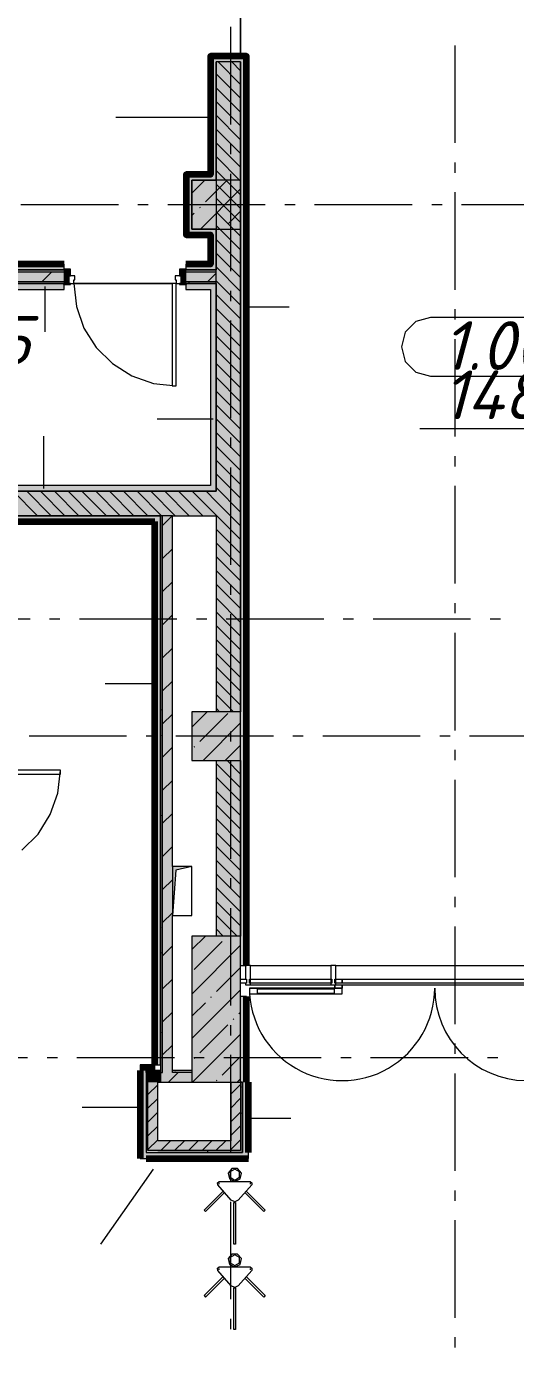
# Model space of a CAD drawing. Header units: millimetres. Extents: x -537608 to 253996, y -217170 to 186033.
# Drawn here: x -362422 to -357407, y -139770 to -126223 of the extents above; entities that cross this region are included whole.
import ezdxf

# ---------------------------------------------------------------- set-up
doc = ezdxf.new("R2010")
doc.units = ezdxf.units.MM
doc.layers.add('16) Лак 1.6м', color=160, linetype='Continuous', lineweight=90)
doc.layers.add('PDF _Геометрия', color=7, linetype='Continuous')
doc.layers.add('PDF _Текст', color=7, linetype='Continuous')
doc.layers.add('PDF _Сплошная заливка', color=7, linetype='Continuous', true_color=0xffffff)
doc.styles.add('PDF ISOCPEUR Italic', font='isocpeui.ttf')

msp = doc.modelspace()

# ---------------------------------------------------------------- hatches: boundary and pattern name
at = {"layer": 'PDF _Сплошная заливка', "true_color": 0xff7d7d, "transparency": 33554559}
for points in [[(-360226.2015, -126587.1245), (-360226.2015, -126527.126), (-360536.2011, -126527.126), (-360536.2011, -126587.1245), (-360476.2026, -126587.1245)], [(-360726.2037, -127799.9701), (-360536.2011, -127799.9701), (-360536.2011, -127739.9715), (-360786.2022, -127739.9715), (-360786.2022, -127799.9701)], [(-360726.2037, -128359.9708), (-360476.2026, -128359.9708), (-360476.2026, -128299.9723), (-360726.2037, -128299.9723), (-360726.2037, -128304.4246)], [(-360536.2011, -130989.6242), (-360536.2011, -130929.6256), (-365146.4781, -130929.6256), (-365146.4781, -130989.6242), (-361750.2006, -130989.6242)]]:
    msp.add_hatch(color=11, dxfattribs=at).paths.add_polyline_path(points)
at = {"layer": 'PDF _Сплошная заливка', "transparency": 33554559}
h = msp.add_hatch(color=256, dxfattribs=at)
h.paths.add_polyline_path([(-360226.744, -135549.6276), (-360226.2015, -135549.6276), (-360226.2015, -133749.6261), (-360476.2026, -133749.6261), (-360476.2026, -135549.6276), (-360226.7785, -135549.6276)], flags=0)
h.paths.add_polyline_path([(-360226.2015, -133249.626), (-360226.2015, -126587.1245), (-360476.2026, -126587.1245), (-360476.2026, -133249.626), (-360352.5713, -133249.626)], flags=0)
at = {"layer": 'PDF _Сплошная заливка', "true_color": 0xff7d7d, "transparency": 33554559}
h = msp.add_hatch(color=11, dxfattribs=at)
h.paths.add_polyline_path([(-360781.483, -128719.6262), (-360536.2011, -128719.6262), (-360536.2011, -128659.6234), (-360786.4778, -128659.6234), (-360786.4778, -128711.6258), (-360781.483, -128711.6258)], flags=0)
h.paths.add_polyline_path([(-362041.4782, -128719.6262), (-362041.4782, -128711.6258), (-362036.4833, -128711.6258), (-362036.4833, -128659.6234), (-363416.2001, -128659.6234), (-363416.2001, -128719.6262)], flags=0)
at = {"layer": 'PDF _Сплошная заливка', "transparency": 33554559}
h = msp.add_hatch(color=256, dxfattribs=at)
h.paths.add_polyline_path([(-360476.2026, -128739.6229), (-360476.2026, -128719.6262), (-360786.4778, -128719.6262), (-360786.4778, -128739.6229), (-360781.483, -128739.6229)], flags=0)
h.paths.add_polyline_path([(-362041.4782, -128739.6229), (-362036.4833, -128739.6229), (-362036.4833, -128719.6262), (-363496.2039, -128719.6262), (-363496.2039, -128739.6229), (-363436.7393, -128739.6229)], flags=0)
h.paths.add_polyline_path([(-365166.4834, -128739.6229), (-363596.2043, -128739.6229), (-363596.2043, -128719.6262), (-365266.4838, -128719.6262), (-365266.4838, -128739.6229)], flags=0)
h = msp.add_hatch(color=256, dxfattribs=at)
h.paths.add_polyline_path([(-360476.2026, -128839.6233), (-360476.2026, -128739.6229), (-360786.4778, -128739.6229), (-360786.4778, -128839.6233)], flags=0)
h.paths.add_polyline_path([(-362036.4833, -128839.6233), (-362036.4833, -128739.6229), (-365166.4834, -128739.6229), (-365166.4834, -128839.6233), (-363436.7393, -128839.6233)], flags=0)
h = msp.add_hatch(color=256, dxfattribs=at)
h.paths.add_polyline_path([(-360781.483, -128859.6242), (-360476.2026, -128859.6242), (-360476.2026, -128839.6233), (-360786.4778, -128839.6233), (-360786.4778, -128859.6242)], flags=0)
h.paths.add_polyline_path([(-362041.4782, -128859.6242), (-362036.4833, -128859.6242), (-362036.4833, -128839.6233), (-365146.4781, -128839.6233), (-365146.4781, -128859.6242), (-363436.7393, -128859.6242)], flags=0)
at = {"layer": 'PDF _Сплошная заливка', "true_color": 0xff7d7d, "transparency": 33554559}
h = msp.add_hatch(color=11, dxfattribs=at)
h.paths.add_polyline_path([(-360536.2011, -128919.6271), (-360476.2026, -128919.6271), (-360476.2026, -128859.6242), (-360781.483, -128860.8256), (-360781.483, -128867.6247), (-360786.4778, -128867.6247), (-360786.4778, -128919.6271), (-360781.483, -128919.6271)], flags=0)
h.paths.add_polyline_path([(-362041.4782, -128919.6271), (-362036.4833, -128919.6271), (-362036.4833, -128867.6247), (-362041.4782, -128867.6247), (-362041.4782, -128859.6242), (-365146.4781, -128859.6242), (-365146.4781, -128919.6271), (-363436.7393, -128919.6271)], flags=0)
at = {"layer": 'PDF _Сплошная заливка', "transparency": 33554559}
for points in [[(-367976.2013, -131239.6253), (-360476.2026, -131239.6253), (-360476.2026, -130989.6242), (-367976.2013, -130989.6242), (-367976.2013, -131157.3868)], [(-360726.2037, -137049.6278), (-360226.2015, -137049.6278), (-360226.2015, -135549.6276), (-360726.2037, -135549.6276), (-360726.2037, -136863.3111)], [(-361046.2016, -136949.6274), (-361046.2016, -136929.6286), (-361196.2023, -136929.6286), (-361196.2023, -136949.6274), (-361176.2057, -136949.6274)], [(-361076.2052, -137049.6278), (-361046.2016, -137049.6278), (-361046.2016, -136949.6274), (-361176.2057, -136949.6274), (-361176.2057, -137049.6278)], [(-360726.2037, -137049.6278), (-360726.2037, -136949.6274), (-361046.2016, -136949.6274), (-361046.2016, -137049.6278), (-360906.9313, -137049.6278)], [(-361176.2057, -137749.6287), (-361076.2052, -137749.6287), (-361076.2052, -137049.6278), (-361176.2057, -137049.6278), (-361176.2057, -137576.5527)], [(-360226.2015, -137749.6287), (-360206.2048, -137749.6287), (-360206.2048, -137049.6278), (-360226.2015, -137049.6278), (-360226.2015, -137649.6283)], [(-361076.2052, -137769.6275), (-360206.2048, -137769.6275), (-360206.2048, -137749.6287), (-361176.2057, -137749.6287), (-361176.2057, -137769.6275)]]:
    msp.add_hatch(color=256, dxfattribs=at).paths.add_polyline_path(points)
at = {"layer": 'PDF _Сплошная заливка', "true_color": 0x56bc34, "transparency": 33554559}
for points in [[(-361106.2002, -131299.626), (-361046.2016, -131299.626), (-361046.2016, -131239.6253), (-363124.1991, -131239.6253), (-363124.1991, -131299.626), (-361750.2006, -131299.626)], [(-360166.2029, -137049.6278), (-360166.2029, -136169.6269), (-360226.2015, -136169.6269), (-360226.2015, -137049.6278), (-360206.2048, -137049.6278)], [(-361106.2002, -136929.6286), (-361106.2002, -136869.6278), (-361256.2009, -136869.6278), (-361256.2009, -136929.6286), (-361196.2023, -136929.6286)], [(-361256.2009, -137829.6282), (-361196.2023, -137829.6282), (-361196.2023, -136929.6286), (-361256.2009, -136929.6286), (-361256.2009, -137576.5527)]]:
    msp.add_hatch(color=85, dxfattribs=at).paths.add_polyline_path(points)
at = {"layer": 'PDF _Сплошная заливка', "transparency": 33554559}
h = msp.add_hatch(color=256, dxfattribs=at)
h.paths.add_polyline_path([(-360906.9313, -136949.6274), (-360726.2037, -136949.6274), (-360726.2037, -136929.6286), (-360926.2045, -136929.6286), (-360926.2045, -136949.6274)], flags=0)
h.paths.add_polyline_path([(-361026.205, -136949.6274), (-361026.205, -136929.6286), (-361046.2016, -136929.6286), (-361046.2016, -136949.6274)], flags=0)

# ---------------------------------------------------------------- linework, layer by layer
at = {"layer": '16) Лак 1.6м'}
for p, q in [((-363064.2006, -131299.626), (-361106.2002, -131299.626)), ((-360166.2029, -137049.6278), (-360166.2029, -136169.6269)), ((-361256.2009, -136929.6286), (-361256.2009, -137829.6282)), ((-360146.1977, -137769.6275), (-360146.1977, -137049.6278)), ((-361196.2023, -137829.6282), (-360146.1977, -137829.6282))]:
    msp.add_line(p, q, dxfattribs=at)
for points in [[(-360166.2029, -135852.9746), (-360166.2029, -126527.126), (-360536.2011, -126527.126), (-360536.2011, -127739.9715), (-360786.2022, -127739.9715), (-360786.2022, -128359.9708), (-360536.2011, -128359.9708), (-360536.2011, -128659.6234), (-360786.4778, -128659.6234)], [(-362036.4833, -128659.6234), (-363416.2001, -128659.6234), (-363416.2001, -128619.6258)], [(-361106.2002, -136869.6278), (-361106.2002, -131299.626)]]:
    msp.add_lwpolyline(points, dxfattribs=at)
at = {"layer": 'PDF _Геометрия', "color": 9, "lineweight": 9, "true_color": 0xc0c0c0}
for p, q in [((-360226.2015, -126527.126), (-360226.2015, -125379.9714)), ((-360226.2015, -125379.9714), (-360226.2015, -126527.126)), ((-361936.4829, -128859.6242), (-360926.4802, -128859.6242)), ((-360926.4802, -128859.6242), (-361936.4829, -128859.6242)), ((-360226.2015, -135992.9748), (-360176.2013, -135992.9748)), ((-360176.2013, -136032.9746), (-360226.2015, -136032.9746))]:
    msp.add_line(p, q, dxfattribs=at)
at = {"layer": 'PDF _Геометрия', "color": 253, "lineweight": 9, "true_color": 0xaaaaaa}
for p, q in [((-360326.2019, -127227.5468), (-360326.2019, -126227.5466)), ((-358026.2004, -127417.4589), (-358026.2004, -126417.4545)), ((-360326.2019, -127533.3826), (-360326.2019, -127427.5477)), ((-360326.2019, -128733.3836), (-360326.2019, -127733.3792)), ((-358026.2004, -127723.2905), (-358026.2004, -127617.4555)), ((-358026.2004, -128923.2914), (-358026.2004, -127923.2913)), ((-362478.795, -128049.9712), (-361478.7991, -128049.9712)), ((-361278.7983, -128049.9712), (-361172.9676, -128049.9712)), ((-360972.9667, -128049.9712), (-359972.9624, -128049.9712)), ((-359772.9615, -128049.9712), (-359667.1308, -128049.9712)), ((-359467.1299, -128049.9712), (-358467.1341, -128049.9712)), ((-358267.1332, -128049.9712), (-358161.294, -128049.9712)), ((-357961.2931, -128049.9712), (-356961.2972, -128049.9712)), ((-360486.4765, -128739.6229), (-360487.4754, -128739.6229)), ((-360326.2019, -129039.2152), (-360326.2019, -128933.3802)), ((-360326.2019, -130239.2161), (-360326.2019, -129239.216)), ((-358278.1305, -129208.0627), (-358428.1312, -129248.2585)), ((-357078.1252, -129208.0627), (-358278.1305, -129208.0627)), ((-358026.2004, -129229.1229), (-358026.2004, -129123.2923)), ((-358537.9405, -129358.0634), (-358578.1318, -129508.0641)), ((-358428.1312, -129248.2585), (-358537.9405, -129358.0634)), ((-358578.1318, -129508.0641), (-358537.9405, -129658.0647)), ((-358026.2004, -130429.124), (-358026.2004, -129429.1238)), ((-358537.9405, -129658.0647), (-358428.1312, -129767.8741)), ((-358428.1312, -129767.8741), (-358278.1305, -129808.0654)), ((-358278.1305, -129808.0654), (-357078.1252, -129808.0654)), ((-360326.2019, -130545.0476), (-360326.2019, -130439.217)), ((-358387.1647, -130346.1017), (-356974.258, -130346.1017)), ((-358026.2004, -130734.9598), (-358026.2004, -130629.1249)), ((-360326.2019, -131745.0487), (-360326.2019, -130745.0485)), ((-358026.2004, -131934.9587), (-358026.2004, -130934.9564)), ((-360326.2019, -132050.8823), (-360326.2019, -131945.0496)), ((-358026.2004, -132240.7924), (-358026.2004, -132134.9595)), ((-362385.6926, -132299.6261), (-363385.697, -132299.6261)), ((-362079.8611, -132299.6261), (-362185.7003, -132299.6261)), ((-360879.8644, -132299.6261), (-361879.8602, -132299.6261)), ((-360574.0328, -132299.6261), (-360679.8635, -132299.6261)), ((-359374.0275, -132299.6261), (-360374.0319, -132299.6261)), ((-360326.2019, -133250.8834), (-360326.2019, -132250.8832)), ((-359068.196, -132299.6261), (-359174.0267, -132299.6261)), ((-357868.1907, -132299.6261), (-358868.1951, -132299.6261)), ((-357562.3592, -132299.6261), (-357668.1984, -132299.6261)), ((-358026.2004, -133440.7933), (-358026.2004, -132440.7911)), ((-361395.2817, -133499.6271), (-362395.2776, -133499.6271)), ((-361089.4502, -133499.6271), (-361195.2808, -133499.6271)), ((-359889.4449, -133499.6271), (-360889.4493, -133499.6271)), ((-360326.2019, -133556.7171), (-360326.2019, -133450.8842)), ((-359583.6134, -133499.6271), (-359689.444, -133499.6271)), ((-358383.6081, -133499.6271), (-359383.6125, -133499.6271)), ((-358077.7765, -133499.6271), (-358183.6072, -133499.6271)), ((-356877.7798, -133499.6271), (-357877.7756, -133499.6271)), ((-358026.2004, -133746.627), (-358026.2004, -133640.7921)), ((-360326.2019, -134756.718), (-360326.2019, -133756.718)), ((-358026.2004, -134946.6259), (-358026.2004, -133946.6258)), ((-360726.2037, -134837.9749), (-360926.2045, -134837.9749)), ((-360926.2045, -134837.9749), (-360926.2045, -135337.9749)), ((-360891.1976, -134872.9755), (-360926.2045, -135337.9749)), ((-360726.2037, -134837.9749), (-360891.1976, -134872.9755)), ((-360726.2037, -135337.9749), (-360726.2037, -134837.9749)), ((-360326.2019, -135062.5517), (-360326.2019, -134956.7168)), ((-358026.2004, -135252.4595), (-358026.2004, -135146.6268)), ((-360926.2045, -135337.9749), (-360726.2037, -135337.9749)), ((-360326.2019, -136262.5506), (-360326.2019, -135262.5504)), ((-358026.2004, -136452.4606), (-358026.2004, -135452.4604)), ((-360326.2019, -136568.3842), (-360326.2019, -136462.5515)), ((-358026.2004, -136758.2942), (-358026.2004, -136652.4615)), ((-362411.1147, -136799.6288), (-363411.1105, -136799.6288)), ((-362105.2831, -136799.6288), (-362211.1138, -136799.6288)), ((-360905.2779, -136799.6288), (-361905.2823, -136799.6288)), ((-360599.4464, -136799.6288), (-360705.277, -136799.6288)), ((-359399.441, -136799.6288), (-360399.4455, -136799.6288)), ((-360326.2019, -137768.3853), (-360326.2019, -136768.3851)), ((-359093.6095, -136799.6288), (-359199.4487, -136799.6288)), ((-357893.6128, -136799.6288), (-358893.6086, -136799.6288)), ((-357587.7812, -136799.6288), (-357693.6119, -136799.6288)), ((-358026.2004, -137958.2952), (-358026.2004, -136958.293)), ((-360326.2019, -138074.2189), (-360326.2019, -137968.3862)), ((-358026.2004, -138264.1268), (-358026.2004, -138158.2939)), ((-360326.2019, -139274.2199), (-360326.2019, -138274.2177)), ((-358026.2004, -139464.1278), (-358026.2004, -138464.1277)), ((-360326.2019, -139580.0515), (-360326.2019, -139474.2186)), ((-358026.2004, -139769.9615), (-358026.2004, -139664.1286))]:
    msp.add_line(p, q, dxfattribs=at)
at = {"layer": 'PDF _Геометрия', "lineweight": 9}
for p, q in [((-360226.2015, -126527.126), (-360536.2011, -126527.126)), ((-360536.2011, -126527.126), (-360536.2011, -126587.1245)), ((-360166.2029, -126527.126), (-360226.2015, -126527.126)), ((-360166.2029, -135852.9746), (-360166.2029, -126527.126)), ((-360536.2011, -126587.1245), (-360536.2011, -127739.9715)), ((-360226.2015, -126587.1245), (-360476.2026, -126587.1245)), ((-360476.2026, -126587.1245), (-360476.2026, -128719.6262)), ((-360476.2026, -127799.9701), (-360476.2026, -126587.1245)), ((-360226.2015, -126818.0548), (-360457.1274, -126587.1245)), ((-360226.2015, -126676.6315), (-360315.7127, -126587.1245)), ((-360226.2015, -126587.1245), (-360226.2015, -133249.626)), ((-360226.2015, -133249.626), (-360226.2015, -126587.1245)), ((-360226.2015, -126959.4737), (-360476.2026, -126709.4769)), ((-360226.2015, -127100.897), (-360476.2026, -126850.896)), ((-360226.2015, -127242.3204), (-360476.2026, -126992.3193)), ((-360506.1975, -127157.6188), (-361506.202, -127157.6188)), ((-360226.2015, -127383.7393), (-360476.2026, -127133.7382)), ((-360226.2015, -127525.1626), (-360476.2026, -127275.1615)), ((-360226.2015, -127666.5816), (-360476.2026, -127416.5848)), ((-360226.2015, -127808.0049), (-360476.2026, -127558.0038)), ((-360536.2011, -127739.9715), (-360786.2022, -127739.9715)), ((-360786.2022, -127739.9715), (-360786.2022, -127799.9701)), ((-360226.2015, -127949.4239), (-360476.2026, -127699.4271)), ((-360786.2022, -127799.9701), (-360786.2022, -128359.9708)), ((-360726.2037, -127933.3715), (-360592.798, -127799.9701)), ((-360726.2037, -128299.9723), (-360726.2037, -127799.9701)), ((-360726.2037, -127799.9701), (-360536.2011, -127799.9701)), ((-360226.2015, -127799.9701), (-360726.2037, -127799.9701)), ((-360726.2037, -127799.9701), (-360726.2037, -128299.9723)), ((-360586.9592, -128022.2282), (-360364.7054, -127799.9701)), ((-360536.2011, -127799.9701), (-360476.2026, -127799.9701)), ((-360226.2015, -128090.8472), (-360476.2026, -127840.8461)), ((-360226.2015, -128299.9723), (-360226.2015, -127799.9701)), ((-360636.6063, -128299.9723), (-360226.2015, -127889.5674)), ((-360226.2015, -128232.2704), (-360476.2026, -127982.2694)), ((-360726.2037, -128161.4684), (-360701.0055, -128136.2789)), ((-360643.9866, -128079.2557), (-360639.2415, -128074.5105)), ((-360226.2015, -128373.6895), (-360476.2026, -128123.6884)), ((-360358.8579, -128250.3295), (-360226.2015, -128117.6687)), ((-360226.2015, -128515.1128), (-360476.2026, -128265.1116)), ((-360786.2022, -128359.9708), (-360726.2037, -128359.9708)), ((-360476.2026, -128299.9723), (-360726.2037, -128299.9723)), ((-360726.2037, -128299.9723), (-360226.2015, -128299.9723)), ((-360726.2037, -128359.9708), (-360536.2011, -128359.9708)), ((-360536.2011, -128359.9708), (-360536.2011, -128659.6234)), ((-360476.2026, -128359.9708), (-360476.2026, -128299.9723)), ((-360476.2026, -128719.6262), (-360476.2026, -128359.9708)), ((-360226.2015, -128656.5317), (-360476.2026, -128406.5306)), ((-360226.2015, -128797.955), (-360476.2026, -128547.9539)), ((-362036.4833, -128659.6234), (-363416.2001, -128659.6234)), ((-362036.4833, -128711.6258), (-362036.4833, -128659.6234)), ((-360536.2011, -128659.6234), (-360786.4778, -128659.6234)), ((-360786.4778, -128659.6234), (-360786.4778, -128711.6258)), ((-360226.2015, -128939.374), (-360476.2026, -128689.3772)), ((-363496.2039, -128739.6229), (-362036.4833, -128739.6229)), ((-363416.2001, -128719.6262), (-362041.4782, -128719.6262)), ((-362041.4782, -128719.6262), (-363416.2001, -128719.6262)), ((-362260.3389, -128839.6233), (-362160.3385, -128739.6229)), ((-361971.4813, -128711.6258), (-362041.4782, -128711.6258)), ((-362041.4782, -128711.6258), (-362041.4782, -128719.6262)), ((-362041.4782, -128719.6262), (-361971.4813, -128719.6262)), ((-361986.4831, -128719.6262), (-362036.4833, -128719.6262)), ((-362036.4833, -128719.6262), (-362036.4833, -128859.6242)), ((-361986.4831, -128859.6242), (-361986.4831, -128719.6262)), ((-361971.4813, -128719.6262), (-361986.4831, -128719.6262)), ((-361986.4831, -128719.6262), (-361986.4831, -128779.6247)), ((-361926.4759, -128779.6247), (-361986.4831, -128779.6247)), ((-361986.4831, -128779.6247), (-361986.4831, -128859.6242)), ((-361986.4831, -128779.6247), (-361971.4813, -128779.6247)), ((-361971.4813, -128719.6262), (-361971.4813, -128711.6258)), ((-361971.4813, -128779.6247), (-361971.4813, -128719.6262)), ((-361936.4829, -128859.6242), (-361936.4829, -128819.6267)), ((-361936.4829, -128819.6267), (-361926.4759, -128819.6267)), ((-361926.4759, -128819.6267), (-361926.4759, -128779.6247)), ((-360836.478, -128779.6247), (-360896.4766, -128779.6247)), ((-360896.4766, -128779.6247), (-360896.4766, -128819.6267)), ((-360896.4766, -128819.6267), (-360886.4782, -128819.6267)), ((-360886.4782, -128819.6267), (-360886.4782, -128859.6242)), ((-360851.4798, -128711.6258), (-360851.4798, -128719.6262)), ((-360781.483, -128711.6258), (-360851.4798, -128711.6258)), ((-360851.4798, -128719.6262), (-360851.4798, -128779.6247)), ((-360836.478, -128719.6262), (-360851.4798, -128719.6262)), ((-360851.4798, -128719.6262), (-360781.483, -128719.6262)), ((-360851.4798, -128779.6247), (-360836.478, -128779.6247)), ((-360836.478, -128719.6262), (-360836.478, -128859.6242)), ((-360786.4778, -128719.6262), (-360836.478, -128719.6262)), ((-360836.478, -128779.6247), (-360836.478, -128719.6262)), ((-360836.478, -128859.6242), (-360836.478, -128779.6247)), ((-360786.4778, -128859.6242), (-360786.4778, -128719.6262)), ((-360786.4778, -128739.6229), (-360476.2026, -128739.6229)), ((-360781.483, -128719.6262), (-360781.483, -128711.6258)), ((-360536.2011, -128719.6262), (-360781.483, -128719.6262)), ((-360781.483, -128719.6262), (-360536.2011, -128719.6262)), ((-360563.2767, -128839.6233), (-360476.2026, -128752.5449)), ((-360476.2026, -128719.6262), (-360536.2011, -128719.6262)), ((-360536.2011, -128719.6262), (-360476.2026, -128719.6262)), ((-360476.2026, -128739.6229), (-360476.2026, -128719.6262)), ((-360476.2026, -128839.6233), (-360476.2026, -128739.6229)), ((-360226.2015, -129080.7973), (-360476.2026, -128830.7962)), ((-365146.4781, -128839.6233), (-362036.4833, -128839.6233)), ((-365146.4781, -128859.6242), (-362041.4782, -128859.6242)), ((-362041.4782, -128859.6242), (-365146.4781, -128859.6242)), ((-365086.4796, -128919.6271), (-362036.4833, -128919.6271)), ((-362234.7877, -128889.6235), (-362234.7877, -129355.777)), ((-361971.4813, -128859.6242), (-362041.4782, -128859.6242)), ((-362041.4782, -128859.6242), (-362041.4782, -128867.6247)), ((-362041.4782, -128867.6247), (-361971.4813, -128867.6247)), ((-362036.4833, -128859.6242), (-361986.4831, -128859.6242)), ((-362036.4833, -128919.6271), (-362036.4833, -128867.6247)), ((-361971.4813, -128858.6253), (-361986.4831, -128858.6253)), ((-361986.4831, -128858.6253), (-361986.4831, -128859.6242)), ((-361986.4831, -128859.6242), (-361936.4829, -128859.6242)), ((-361986.4831, -128859.6242), (-361971.4813, -128859.6242)), ((-361971.4813, -128859.6242), (-361971.4813, -128858.6253)), ((-361971.4813, -128867.6247), (-361971.4813, -128859.6242)), ((-361936.4829, -128859.6242), (-361910.1566, -129093.2715)), ((-360886.4782, -128859.6242), (-360926.4802, -128859.6242)), ((-360926.4802, -128859.6242), (-360926.4802, -129909.6246)), ((-360886.4782, -128859.6242), (-360836.478, -128859.6242)), ((-360886.4782, -129909.6246), (-360886.4782, -128859.6242)), ((-360851.4798, -128858.6253), (-360851.4798, -128859.6242)), ((-360836.478, -128858.6253), (-360851.4798, -128858.6253)), ((-360851.4798, -128859.6242), (-360836.478, -128859.6242)), ((-360851.4798, -128859.6242), (-360851.4798, -128867.6247)), ((-360781.483, -128859.6242), (-360851.4798, -128859.6242)), ((-360851.4798, -128867.6247), (-360781.483, -128867.6247)), ((-360836.478, -128859.6242), (-360836.478, -128858.6253)), ((-360836.478, -128859.6242), (-360786.4778, -128859.6242)), ((-360786.4778, -128839.6233), (-360476.2026, -128839.6233)), ((-360786.4778, -128867.6247), (-360786.4778, -128919.6271)), ((-360786.4778, -128919.6271), (-360536.2011, -128919.6271)), ((-360476.2026, -128859.6242), (-360781.483, -128859.6242)), ((-360781.483, -128859.6242), (-360476.2026, -128859.6242)), ((-360781.483, -128867.6247), (-360781.483, -128859.6242)), ((-360536.2011, -128919.6271), (-360536.2011, -130929.6256)), ((-360476.2026, -128859.6242), (-360476.2026, -128839.6233)), ((-360476.2026, -128919.6271), (-360476.2026, -128859.6242)), ((-360476.2026, -128859.6242), (-360476.2026, -130989.6242)), ((-360476.2026, -130989.6242), (-360476.2026, -128919.6271)), ((-361910.1566, -129093.2715), (-361832.4952, -129315.2024)), ((-360226.2015, -129222.2163), (-360476.2026, -128972.2195)), ((-360196.1979, -129096.4019), (-359730.0487, -129096.4019)), ((-360226.2015, -129363.6396), (-360476.2026, -129113.6384)), ((-361832.4952, -129315.2024), (-361707.3999, -129514.2905)), ((-360226.2015, -129505.0629), (-360476.2026, -129255.0618)), ((-360226.2015, -129646.4819), (-360476.2026, -129396.4808)), ((-361707.3999, -129514.2905), (-361541.1401, -129680.5502)), ((-360226.2015, -129787.9052), (-360476.2026, -129537.904)), ((-361541.1401, -129680.5502), (-361342.0607, -129805.6412)), ((-360226.2015, -129929.3241), (-360476.2026, -129679.3273)), ((-361342.0607, -129805.6412), (-361120.1255, -129883.2982)), ((-361120.1255, -129883.2982), (-360886.4782, -129909.6246)), ((-360926.4802, -129909.6246), (-360886.4782, -129909.6246)), ((-360226.2015, -130070.7474), (-360476.2026, -129820.7463)), ((-360226.2015, -130212.1665), (-360476.2026, -129962.1696)), ((-360226.2015, -130353.5897), (-360476.2026, -130103.5886)), ((-360506.1975, -130250.6095), (-361080.2872, -130250.6095)), ((-360226.2015, -130495.013), (-360476.2026, -130245.0119)), ((-362243.4598, -130959.6249), (-362243.4598, -130423.4746)), ((-360226.2015, -130636.432), (-360476.2026, -130386.4309)), ((-360226.2015, -130777.8553), (-360476.2026, -130527.8542)), ((-360226.2015, -130919.2743), (-360476.2026, -130669.2732)), ((-360226.2015, -131060.6975), (-360476.2026, -130810.6964)), ((-365146.4781, -130989.6242), (-360536.2011, -130989.6242)), ((-360476.2026, -130989.6242), (-365146.4781, -130989.6242)), ((-360536.2011, -130929.6256), (-365086.4796, -130929.6256)), ((-362310.012, -131239.6253), (-362560.013, -130989.6242)), ((-362168.5972, -131239.6253), (-362418.5897, -130989.6242)), ((-362027.1739, -131239.6253), (-362277.1751, -130989.6242)), ((-361885.7507, -131239.6253), (-362135.7518, -130989.6242)), ((-361744.3274, -131239.6253), (-361994.3285, -130989.6242)), ((-361602.9041, -131239.6253), (-361852.9052, -130989.6242)), ((-361461.4894, -131239.6253), (-361711.4905, -130989.6242)), ((-361320.0661, -131239.6253), (-361570.0672, -130989.6242)), ((-361178.6428, -131239.6253), (-361428.644, -130989.6242)), ((-361037.2195, -131239.6253), (-361287.2206, -130989.6242)), ((-360895.8048, -131239.6253), (-361145.7973, -130989.6242)), ((-360754.3816, -131239.6253), (-361004.3827, -130989.6242)), ((-360612.9583, -131239.6253), (-360862.9594, -130989.6242)), ((-360476.2026, -131234.9599), (-360721.5361, -130989.6242)), ((-360476.2026, -131093.5388), (-360580.1128, -130989.6242)), ((-360536.2011, -130989.6242), (-360476.2026, -130989.6242)), ((-360226.2015, -131202.1187), (-360476.2026, -130952.1197)), ((-360226.2015, -131343.5398), (-360476.2026, -131093.5388)), ((-363124.1991, -131239.6253), (-361046.2016, -131239.6253)), ((-361046.2016, -131239.6253), (-363124.1991, -131239.6253)), ((-361046.2016, -131239.6253), (-361046.2016, -131299.626)), ((-361046.2016, -131299.626), (-361046.2016, -131239.6253)), ((-361026.205, -131239.6253), (-361046.2016, -131239.6253)), ((-361026.205, -131339.0143), (-360926.816, -131239.6253)), ((-361026.205, -136929.6286), (-361026.205, -131239.6253)), ((-360926.2045, -131239.6253), (-361026.205, -131239.6253)), ((-360926.2045, -134837.9749), (-360926.2045, -131239.6253)), ((-360926.2045, -131239.6253), (-360476.2026, -131239.6253)), ((-360226.2015, -131484.961), (-360476.2026, -131234.9599)), ((-360476.2026, -131239.6253), (-360476.2026, -133249.626)), ((-361106.2002, -131299.626), (-361106.2002, -136869.6278)), ((-361046.2016, -136869.6278), (-361046.2016, -131299.626)), ((-361046.2016, -131299.626), (-361046.2016, -136869.6278)), ((-360226.2015, -131626.3821), (-360476.2026, -131376.3831)), ((-360226.2015, -131767.8032), (-360476.2026, -131517.8043)), ((-361026.205, -131678.4255), (-360926.2045, -131578.425)), ((-360226.2015, -131909.2244), (-360476.2026, -131659.2255)), ((-360226.2015, -132050.6477), (-360476.2026, -131800.6466)), ((-361026.205, -132017.8366), (-360926.2045, -131917.8362)), ((-360226.2015, -132192.0688), (-360476.2026, -131942.0677)), ((-360226.2015, -132333.4899), (-360476.2026, -132083.4888)), ((-361026.205, -132357.2478), (-360926.2045, -132257.2473)), ((-360226.2015, -132474.9111), (-360476.2026, -132224.91)), ((-360226.2015, -132616.3323), (-360476.2026, -132366.3312)), ((-361026.205, -132696.659), (-360926.2045, -132596.6607)), ((-360226.2015, -132757.7534), (-360476.2026, -132507.7544)), ((-360226.2015, -132899.1745), (-360476.2026, -132649.1755)), ((-360226.2015, -133040.5956), (-360476.2026, -132790.5967)), ((-361076.2052, -132963.9849), (-361614.1425, -132963.9849)), ((-361026.205, -133036.0701), (-360926.2045, -132936.0718)), ((-360226.2015, -133182.019), (-360476.2026, -132932.0179)), ((-360300.0134, -133249.626), (-360476.2026, -133073.439)), ((-361026.205, -133375.4834), (-360926.2045, -133275.483)), ((-360726.2037, -133407.739), (-360568.0907, -133249.626)), ((-360226.2015, -133249.626), (-360726.2037, -133249.626)), ((-360726.2037, -133249.626), (-360726.2037, -133749.6261)), ((-360643.9866, -133553.6211), (-360358.8579, -133268.4967)), ((-360441.4366, -133249.626), (-360476.2026, -133214.8601)), ((-360226.2015, -133749.6261), (-360226.2015, -133249.626)), ((-360611.8904, -133749.6261), (-360226.2015, -133363.935)), ((-361026.205, -133714.8946), (-360926.2045, -133614.8942)), ((-360701.0055, -133610.6443), (-360696.269, -133605.9034)), ((-360383.7978, -133749.6261), (-360226.2015, -133592.0341)), ((-360726.2037, -133749.6261), (-360226.2015, -133749.6261)), ((-360476.2026, -133749.6261), (-360476.2026, -135549.6276)), ((-360226.2015, -134030.5458), (-360476.2026, -133780.5468)), ((-360226.2015, -133889.1247), (-360365.6957, -133749.6261)), ((-360226.2015, -135549.6276), (-360226.2015, -133749.6261)), ((-360226.2015, -133749.6261), (-360226.2015, -135549.6276)), ((-362074.2031, -133849.6265), (-363124.1991, -133849.6265)), ((-363124.1991, -133889.6263), (-362074.2031, -133889.6263)), ((-362100.5294, -134083.2738), (-362074.2031, -133849.6265)), ((-362074.2031, -133889.6263), (-362074.2031, -133849.6265)), ((-361026.205, -134054.3058), (-360926.2045, -133954.3053)), ((-360226.2015, -134171.9669), (-360476.2026, -133921.9679)), ((-362178.1822, -134305.2047), (-362100.5294, -134083.2738)), ((-360226.2015, -134313.3902), (-360476.2026, -134063.3891)), ((-360226.2015, -134454.8114), (-360476.2026, -134204.8103)), ((-362303.2775, -134504.2906), (-362178.1822, -134305.2047)), ((-361026.205, -134393.7169), (-360926.2045, -134293.7165)), ((-360226.2015, -134596.2325), (-360476.2026, -134346.2314)), ((-362469.5373, -134670.5503), (-362303.2775, -134504.2906)), ((-360226.2015, -134737.6536), (-360476.2026, -134487.6525)), ((-361026.205, -134733.1281), (-360926.2045, -134633.1277)), ((-360226.2015, -134879.0748), (-360476.2026, -134629.0737)), ((-360226.2015, -135020.4959), (-360476.2026, -134770.497)), ((-360226.2015, -135161.9171), (-360476.2026, -134911.9181)), ((-361026.205, -135072.5393), (-360926.2045, -134972.5388)), ((-360226.2015, -135303.3382), (-360476.2026, -135053.3392)), ((-360226.2015, -135444.7615), (-360476.2026, -135194.7604)), ((-361026.205, -135411.9504), (-360926.2045, -135311.95)), ((-360926.2045, -136929.6286), (-360926.2045, -135337.9749)), ((-360262.7587, -135549.6276), (-360476.2026, -135336.1815)), ((-360726.2037, -135688.7236), (-360587.1056, -135549.6276)), ((-360226.2015, -135549.6276), (-360726.2037, -135549.6276)), ((-360726.2037, -135549.6276), (-360726.2037, -137049.6278)), ((-360701.0055, -135891.6309), (-360415.8854, -135606.5065)), ((-360404.1733, -135549.6276), (-360476.2026, -135477.6026)), ((-360226.2015, -137049.6278), (-360226.2015, -135549.6276)), ((-361026.205, -135751.3616), (-360926.2045, -135651.3633)), ((-360726.2037, -136144.9217), (-360226.2015, -135644.9217)), ((-360472.9128, -136119.73), (-360226.2015, -135873.0186)), ((-360226.2015, -135852.9746), (-360166.2029, -135852.9746)), ((-360126.2011, -135852.9746), (-360176.2013, -135852.9746)), ((-360176.2013, -135852.9746), (-360176.2013, -135992.9748)), ((-360126.2011, -135852.9746), (-359301.1974, -135852.9746)), ((-360126.2011, -135992.9748), (-360126.2011, -135852.9746)), ((-359251.1972, -135852.9746), (-359301.1974, -135852.9746)), ((-359301.1974, -135852.9746), (-359301.1974, -135992.9748)), ((-359251.1972, -135852.9746), (-357221.2019, -135852.9746)), ((-359251.1972, -135992.9748), (-359251.1972, -135852.9746)), ((-361026.205, -136090.7728), (-360926.2045, -135990.7745)), ((-360176.2013, -135992.9748), (-360166.2029, -135992.9748)), ((-360166.2029, -135992.9748), (-360166.2029, -136032.9746)), ((-360136.1993, -136032.9746), (-360136.1993, -135992.9748)), ((-360136.1993, -135992.9748), (-360126.2011, -135992.9748)), ((-360126.2011, -136032.9746), (-360126.2011, -135992.9748)), ((-360126.2011, -135992.9748), (-359301.1974, -135992.9748)), ((-359301.1974, -135992.9748), (-359301.1974, -136032.9746)), ((-359301.1974, -135992.9748), (-359291.199, -135992.9748)), ((-359291.199, -135992.9748), (-359291.199, -136032.9746)), ((-359261.2041, -136032.9746), (-359261.2041, -135992.9748)), ((-359261.2041, -135992.9748), (-359251.1972, -135992.9748)), ((-359251.1972, -136032.9746), (-359251.1972, -135992.9748)), ((-359251.1972, -135992.9748), (-357221.2019, -135992.9748)), ((-359186.2038, -135992.9748), (-359186.2038, -136032.9746)), ((-359186.2038, -136032.9746), (-359186.2038, -135992.9748)), ((-360726.2037, -136601.1178), (-360226.2015, -136101.1177)), ((-360166.2029, -136032.9746), (-360176.2013, -136032.9746)), ((-360176.2013, -136032.9746), (-360176.2013, -136049.9743)), ((-360176.2013, -136049.9743), (-360126.2011, -136049.9743)), ((-360126.2011, -136032.9746), (-360136.1993, -136032.9746)), ((-359186.2038, -136082.9748), (-360136.1993, -136082.9748)), ((-360136.1993, -136082.9748), (-360136.1993, -136142.9755)), ((-359186.2038, -136082.9748), (-360136.1993, -136082.9748)), ((-360136.1993, -136082.9748), (-360136.1993, -136142.9755)), ((-360136.1993, -136082.9748), (-359186.2038, -136082.9748)), ((-360136.1993, -136142.9755), (-359186.2038, -136142.9755)), ((-360136.1993, -136142.9755), (-359186.2038, -136142.9755)), ((-359301.1974, -136032.9746), (-360126.2011, -136032.9746)), ((-360126.2011, -136049.9743), (-360126.2011, -136032.9746)), ((-360126.2011, -136049.9743), (-359301.1974, -136049.9743)), ((-360056.2042, -136082.9748), (-360056.2042, -136142.9755)), ((-360056.2042, -136092.9752), (-359266.1989, -136092.9752)), ((-360056.2042, -136136.9752), (-359266.1989, -136136.9752)), ((-359291.199, -136032.9746), (-359301.1974, -136032.9746)), ((-359301.1974, -136032.9746), (-359301.1974, -136049.9743)), ((-359301.1974, -136049.9743), (-359251.1972, -136049.9743)), ((-359266.1989, -136082.9748), (-359266.1989, -136142.9755)), ((-359251.1972, -136032.9746), (-359261.2041, -136032.9746)), ((-359261.2041, -136082.9748), (-359261.2041, -136049.9743)), ((-359261.2041, -136049.9743), (-359261.2041, -136082.9748)), ((-359186.2038, -136082.9748), (-359261.2041, -136082.9748)), ((-359261.2041, -136082.9748), (-359186.2038, -136082.9748)), ((-357221.2019, -136032.9746), (-359251.1972, -136032.9746)), ((-359251.1972, -136049.9743), (-359251.1972, -136032.9746)), ((-359251.1972, -136049.9743), (-357221.2019, -136049.9743)), ((-359186.2038, -136082.9748), (-359186.2038, -136049.9743)), ((-359186.2038, -136049.9743), (-359186.2038, -136082.9748)), ((-359186.2038, -136142.9755), (-359186.2038, -136082.9748)), ((-359186.2038, -136142.9755), (-359186.2038, -136082.9748)), ((-360726.2037, -136373.0208), (-360586.9592, -136233.7785)), ((-360529.9317, -136176.7532), (-360525.1952, -136172.0124)), ((-360166.2029, -136169.6269), (-360226.2015, -136169.6269)), ((-361026.205, -136430.1861), (-360926.2045, -136330.1857)), ((-360301.8391, -136404.8523), (-360297.094, -136400.1115)), ((-360244.8116, -136347.827), (-360226.2015, -136329.2168)), ((-360718.5134, -137049.6278), (-360226.2015, -136557.3159)), ((-360643.9866, -136746.9998), (-360358.8579, -136461.8776)), ((-361026.205, -136769.5973), (-360926.2045, -136669.5968)), ((-360701.0055, -136804.0251), (-360696.269, -136799.2844)), ((-360415.8854, -136975.0989), (-360226.2015, -136785.415)), ((-361106.2002, -136869.6278), (-361256.2009, -136869.6278)), ((-361256.2009, -136869.6278), (-361256.2009, -136929.6286)), ((-361046.2016, -136929.6286), (-361196.2023, -136929.6286)), ((-361196.2023, -136929.6286), (-361196.2023, -136949.6274)), ((-361196.2023, -136949.6274), (-361196.2023, -136929.6286)), ((-361196.2023, -136929.6286), (-361106.2002, -136929.6286)), ((-361196.2023, -136949.6274), (-361196.2023, -137049.6278)), ((-361176.2057, -137032.7336), (-361093.093, -136949.6274)), ((-361176.2057, -137049.6278), (-361176.2057, -136949.6274)), ((-361176.2057, -136949.6274), (-361046.2016, -136949.6274)), ((-361106.2002, -136869.6278), (-361046.2016, -136869.6278)), ((-361106.2002, -136929.6286), (-361106.2002, -136869.6278)), ((-361046.2016, -136869.6278), (-361046.2016, -136929.6286)), ((-361046.2016, -136929.6286), (-361046.2016, -136949.6274)), ((-361046.2016, -136949.6274), (-361046.2016, -136929.6286)), ((-361046.2016, -136949.6274), (-361046.2016, -137049.6278)), ((-361046.2016, -136949.6274), (-361026.205, -136949.6274)), ((-361046.2016, -137049.6278), (-361046.2016, -136949.6274)), ((-361026.205, -136949.6274), (-361026.205, -136929.6286)), ((-360966.8179, -137049.6278), (-360866.8261, -136949.6274)), ((-360926.2045, -136949.6274), (-360926.2045, -136929.6286)), ((-360726.2037, -136929.6286), (-360926.2045, -136929.6286)), ((-360726.2037, -136949.6274), (-360926.2045, -136949.6274)), ((-361196.2023, -137049.6278), (-361196.2023, -137769.6275)), ((-361196.2023, -137049.6278), (-361196.2023, -137769.6275)), ((-361176.2057, -137749.6287), (-361176.2057, -137049.6278)), ((-361176.2057, -137174.1547), (-361076.2052, -137074.1542)), ((-361076.2052, -137649.6283), (-361076.2052, -137049.6278)), ((-361076.2052, -137049.6278), (-361046.2016, -137049.6278)), ((-361051.6788, -137049.6278), (-361046.2016, -137044.1549)), ((-361046.2016, -137049.6278), (-360726.2037, -137049.6278)), ((-360726.2037, -137049.6278), (-360226.2015, -137049.6278)), ((-360472.9128, -137032.1242), (-360468.1678, -137027.3813)), ((-360326.2019, -137049.6278), (-360326.2019, -137649.6283)), ((-360326.2019, -137172.6842), (-360226.2015, -137072.6838)), ((-360262.3194, -137049.6278), (-360226.2015, -137013.512)), ((-360206.2048, -137049.6278), (-360226.2015, -137049.6278)), ((-360226.2015, -137049.6278), (-360226.2015, -137649.6283)), ((-360226.2015, -137049.6278), (-360206.2048, -137049.6278)), ((-360206.2048, -137649.6283), (-360206.2048, -137049.6278)), ((-360206.2048, -137049.6278), (-360206.2048, -137769.6275)), ((-360146.1977, -137049.6278), (-360166.2029, -137049.6278)), ((-361176.2057, -137315.5758), (-361076.2052, -137215.5753)), ((-360326.2019, -137314.1053), (-360226.2015, -137214.1049)), ((-361226.2059, -137309.5519), (-361852.1559, -137309.5519)), ((-361176.2057, -137456.997), (-361076.2052, -137356.9987)), ((-360326.2019, -137455.5265), (-360226.2015, -137355.526)), ((-361176.2057, -137598.4203), (-361076.2052, -137498.4198)), ((-360326.2019, -137596.9476), (-360226.2015, -137496.9472)), ((-360176.2013, -137417.641), (-359710.0521, -137417.641)), ((-361176.2057, -137739.8414), (-361076.2052, -137639.8409)), ((-360237.4571, -137649.6283), (-360226.2015, -137638.3683)), ((-361196.2023, -137769.6275), (-361176.2057, -137769.6275)), ((-361196.2023, -137769.6275), (-361176.2057, -137769.6275)), ((-361076.2052, -137749.6287), (-361176.2057, -137749.6287)), ((-361176.2057, -137769.6275), (-361076.2052, -137769.6275)), ((-360326.2019, -137649.6283), (-361076.2052, -137649.6283)), ((-360226.2015, -137749.6287), (-361076.2052, -137749.6287)), ((-361076.2052, -137769.6275), (-360206.2048, -137769.6275)), ((-360206.2048, -137769.6275), (-361076.2052, -137769.6275)), ((-361044.5654, -137749.6287), (-360944.5649, -137649.6283)), ((-360903.1507, -137749.6287), (-360803.1503, -137649.6283)), ((-360761.7275, -137749.6287), (-360661.727, -137649.6283)), ((-360620.3042, -137749.6287), (-360520.3037, -137649.6283)), ((-360478.8808, -137749.6287), (-360378.8804, -137649.6283)), ((-360337.4576, -137749.6287), (-360237.4571, -137649.6283)), ((-360226.2015, -137649.6283), (-360226.2015, -137749.6287)), ((-360206.2048, -137749.6287), (-360206.2048, -137649.6283)), ((-360206.2048, -137769.6275), (-360206.2048, -137749.6287)), ((-360146.1977, -137829.6282), (-360146.1977, -137769.6275)), ((-361256.2009, -137829.6282), (-361196.2023, -137829.6282)), ((-361658.5192, -138708.628), (-361120.0566, -137939.6292)), ((-360317.2887, -137933.56), (-360355.1635, -137981.052)), ((-360355.1635, -137981.052), (-360341.6429, -138040.2733)), ((-360341.6429, -138040.2733), (-360286.9148, -138066.6276)), ((-360286.9148, -137941.6292), (-360334.5468, -137969.1289)), ((-360334.5468, -137969.1289), (-360334.5468, -138024.1283)), ((-360334.5468, -138024.1283), (-360286.9148, -138051.628)), ((-360256.5495, -137933.56), (-360317.2887, -137933.56)), ((-360239.2828, -137969.1289), (-360286.9148, -137941.6292)), ((-360286.9148, -138051.628), (-360239.2828, -138024.1283)), ((-360286.9148, -138066.6276), (-360232.1867, -138040.2733)), ((-360218.6748, -137981.052), (-360256.5495, -137933.56)), ((-360239.2828, -138024.1283), (-360239.2828, -137969.1289)), ((-360232.1867, -138040.2733), (-360218.6748, -137981.052)), ((-360405.1034, -138165.7023), (-360599.9372, -138360.5383)), ((-360585.5468, -138374.9329), (-360391.712, -138181.1045)), ((-360462.8026, -138079.7607), (-360445.9406, -138066.6276)), ((-360461.2783, -138101.0813), (-360462.8026, -138079.7607)), ((-360323.3342, -138259.7627), (-360461.2783, -138101.0813)), ((-360447.4908, -138095.1155), (-360447.4908, -138080.6585)), ((-360445.9406, -138066.6276), (-360286.9148, -138066.6276)), ((-360286.9148, -138066.6276), (-360127.8976, -138066.6276)), ((-360112.5599, -138101.0813), (-360250.082, -138259.2869)), ((-359988.2914, -138374.9329), (-360182.1176, -138181.1045)), ((-360168.7348, -138165.7023), (-359973.901, -138360.5383)), ((-360127.8976, -138066.6276), (-360111.0356, -138079.7607)), ((-360126.3474, -138095.1155), (-360126.3474, -138080.6585)), ((-360111.0356, -138079.7607), (-360112.5599, -138101.0813)), ((-360286.6047, -138276.2156), (-360323.3342, -138259.7627)), ((-360294.4157, -138708.628), (-360294.4157, -138281.6281)), ((-360294.4157, -138281.6281), (-360279.4139, -138281.6281)), ((-360250.082, -138259.2869), (-360286.6047, -138276.2156)), ((-360279.4139, -138281.6281), (-360279.4139, -138708.628)), ((-360599.9372, -138360.5383), (-360585.5468, -138374.9329)), ((-359973.901, -138360.5383), (-359988.2914, -138374.9329)), ((-360279.4139, -138708.628), (-360294.4157, -138708.628)), ((-360317.2887, -138810.5618), (-360355.1635, -138858.0517)), ((-360355.1635, -138858.0517), (-360341.6429, -138917.273)), ((-360286.9148, -138818.6289), (-360334.5468, -138846.1286)), ((-360334.5468, -138846.1286), (-360334.5468, -138901.1279)), ((-360256.5495, -138810.5618), (-360317.2887, -138810.5618)), ((-360239.2828, -138846.1286), (-360286.9148, -138818.6289)), ((-360218.6748, -138858.0517), (-360256.5495, -138810.5618)), ((-360239.2828, -138901.1279), (-360239.2828, -138846.1286)), ((-360232.1867, -138917.273), (-360218.6748, -138858.0517)), ((-360462.8026, -138956.7625), (-360445.9406, -138943.6294)), ((-360461.2783, -138978.081), (-360462.8026, -138956.7625)), ((-360323.3342, -139136.7624), (-360461.2783, -138978.081)), ((-360447.4908, -138972.1152), (-360447.4908, -138957.6581)), ((-360445.9406, -138943.6294), (-360286.9148, -138943.6294)), ((-360341.6429, -138917.273), (-360286.9148, -138943.6294)), ((-360334.5468, -138901.1279), (-360286.9148, -138928.6298)), ((-360286.9148, -138928.6298), (-360239.2828, -138901.1279)), ((-360286.9148, -138943.6294), (-360232.1867, -138917.273)), ((-360286.9148, -138943.6294), (-360127.8976, -138943.6294)), ((-360112.5599, -138978.081), (-360250.082, -139136.2866)), ((-360127.8976, -138943.6294), (-360111.0356, -138956.7625)), ((-360126.3474, -138972.1152), (-360126.3474, -138957.6581)), ((-360111.0356, -138956.7625), (-360112.5599, -138978.081)), ((-360405.1034, -139042.7019), (-360599.9372, -139237.5379)), ((-360585.5468, -139251.9326), (-360391.712, -139058.1042)), ((-359988.2914, -139251.9326), (-360182.1176, -139058.1042)), ((-360168.7348, -139042.7019), (-359973.901, -139237.5379)), ((-360599.9372, -139237.5379), (-360585.5468, -139251.9326)), ((-360286.6047, -139153.2175), (-360323.3342, -139136.7624)), ((-360294.4157, -139585.6298), (-360294.4157, -139158.63)), ((-360294.4157, -139158.63), (-360279.4139, -139158.63)), ((-360250.082, -139136.2866), (-360286.6047, -139153.2175)), ((-360279.4139, -139158.63), (-360279.4139, -139585.6298)), ((-359973.901, -139237.5379), (-359988.2914, -139251.9326)), ((-360279.4139, -139585.6298), (-360294.4157, -139585.6298))]:
    msp.add_line(p, q, dxfattribs=at)
at = {"layer": 'PDF _Геометрия', "color": 8, "lineweight": 9, "true_color": 0x787878}
for p, q in [((-362166.8749, -128844.644), (-362169.7685, -128839.6233)), ((-360755.415, -128850.9608), (-360758.7649, -128845.1564)), ((-361038.3305, -133237.7374), (-361041.6804, -133231.9309)), ((-361026.205, -133269.7799), (-361026.36, -133270.0533)), ((-361036.6167, -133491.0239), (-361039.9753, -133496.8305)), ((-361026.205, -133461.9461), (-361028.0738, -133458.7081)), ((-361040.2681, -134310.1414), (-361043.6181, -134315.9479)), ((-361041.0001, -135468.3148), (-361044.3501, -135462.5083)), ((-361033.947, -135721.5992), (-361037.3057, -135727.4057)), ((-361037.5985, -136540.7166), (-361040.9484, -136546.5232)), ((-361152.8074, -136943.4699), (-361156.1574, -136949.2764)), ((-361135.3082, -136930.5737), (-361135.8507, -136929.6286)), ((-360899.4046, -136928.6704), (-360892.696, -136928.6704)), ((-360772.3544, -136949.6274), (-360773.095, -136948.342)), ((-360214.5841, -137102.9026), (-360217.9428, -137097.0962)), ((-360222.1281, -137363.4812), (-360225.4781, -137369.2899)), ((-361182.4579, -137661.7021), (-361185.8079, -137655.8955)), ((-360564.112, -137752.6235), (-360567.4706, -137758.43)), ((-360337.337, -137766.2345), (-360339.3005, -137769.6275))]:
    msp.add_line(p, q, dxfattribs=at)
at = {"layer": 'PDF _Геометрия', "lineweight": 9}
for centre, radius, start, end in [((-359186.1994, -136082.9748), 949.9999, 179.99999787, 0.00000213), ((-357287.7979, -136084.5731), 948.4029, 179.9034397, 358.475755)]:
    msp.add_arc(centre, radius, start, end, dxfattribs=at)
at = {"layer": 'PDF _Сплошная заливка', "color": 11, "lineweight": 35, "true_color": 0xff7d7d, "transparency": 33554559}
for points in [[(-360166.2029, -135852.9746), (-360166.2029, -126527.126), (-360226.2015, -135852.9746), (-360226.2015, -126527.126)], [(-360476.2026, -127799.9701), (-360476.2026, -126587.1245), (-360536.2011, -127799.9701), (-360536.2011, -126587.1245)], [(-360726.2037, -128359.9708), (-360726.2037, -127799.9701), (-360786.2022, -128359.9708), (-360786.2022, -127799.9701)], [(-360476.2026, -128719.6262), (-360476.2026, -128359.9708), (-360536.2011, -128719.6262), (-360536.2011, -128359.9708)], [(-360476.2026, -130989.6242), (-360476.2026, -128919.6271), (-360536.2011, -130989.6242), (-360536.2011, -128919.6271)]]:
    msp.add_solid(points, dxfattribs=at)
at = {"layer": 'PDF _Сплошная заливка', "lineweight": 35, "transparency": 33554559}
for points in [[(-360226.2015, -128299.9723), (-360226.2015, -127799.9701), (-360726.2037, -128299.9723), (-360726.2037, -127799.9701)], [(-361026.205, -136929.6286), (-361026.205, -131239.6253), (-361046.2016, -136929.6286), (-361046.2016, -131239.6253)], [(-360926.2045, -136949.6274), (-360926.2045, -131239.6253), (-361026.205, -136949.6274), (-361026.205, -131239.6253)], [(-360726.2037, -133749.6261), (-360226.2015, -133749.6261), (-360726.2037, -133249.626), (-360226.2015, -133249.626)], [(-361176.2057, -137769.6275), (-361176.2057, -136949.6274), (-361196.2023, -137769.6275), (-361196.2023, -136949.6274)], [(-360226.2015, -137649.6283), (-360226.2015, -137049.6278), (-360326.2019, -137649.6283), (-360326.2019, -137049.6278)], [(-361076.2052, -137749.6287), (-360226.2015, -137749.6287), (-361076.2052, -137649.6283), (-360226.2015, -137649.6283)]]:
    msp.add_solid(points, dxfattribs=at)
at = {"layer": 'PDF _Сплошная заливка', "color": 7, "lineweight": 35, "true_color": 0xf4f4f4, "transparency": 33554559}
for points in [[(-361986.4831, -128859.6242), (-361986.4831, -128719.6262), (-362036.4833, -128859.6242), (-362036.4833, -128719.6262)], [(-360836.478, -128859.6242), (-360786.4778, -128859.6242), (-360836.478, -128719.6262), (-360786.4778, -128719.6262)]]:
    msp.add_solid(points, dxfattribs=at)
at = {"layer": 'PDF _Сплошная заливка', "color": 85, "lineweight": 35, "true_color": 0x56bc34, "transparency": 33554559}
for points in [[(-361046.2016, -136869.6278), (-361046.2016, -131299.626), (-361106.2002, -136869.6278), (-361106.2002, -131299.626)], [(-360206.2048, -137769.6275), (-360146.1977, -137769.6275), (-360206.2048, -137049.6278), (-360146.1977, -137049.6278)], [(-361196.2023, -137829.6282), (-360146.1977, -137829.6282), (-361196.2023, -137769.6275), (-360146.1977, -137769.6275)]]:
    msp.add_solid(points, dxfattribs=at)
at = {"layer": 'PDF _Сплошная заливка', "color": 254, "lineweight": 35, "true_color": 0xe2e2e2, "transparency": 33554559}
msp.add_solid([(-360926.2045, -135337.9749), (-360891.1976, -134872.9755), (-360926.2045, -134837.9749), (-360726.2037, -134837.9749)], dxfattribs=at)

# ---------------------------------------------------------------- texts
at = {"layer": 'PDF _Текст', "char_height": 500, "attachment_point": 4, "style": 'PDF ISOCPEUR Italic'}
for s, insert in [('1.005', (-363827.4489, -129442.2763)), ('1.007', (-358159.4596, -129494.7782)), ('148,1', (-358159.4596, -130058.7275))]:
    msp.add_mtext(s, dxfattribs=dict(at, insert=insert))

doc.saveas('drawing.dxf')
